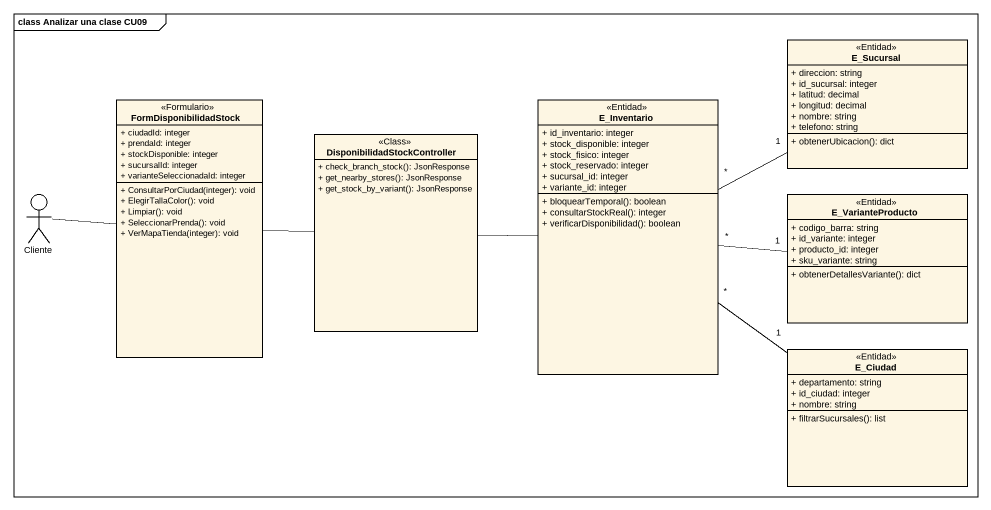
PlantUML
@startuml
mainframe class Analizar una clase CU09
allowmixing
hide circle
hide empty members
skinparam classAttributeIconSize 0
class E_Sucursal <<Entidad>> {
  + direccion: string
  + id_sucursal: integer
  + latitud: decimal
  + longitud: decimal
  + nombre: string
  + telefono: string
  + obtenerUbicacion(): dict
}
class FormDisponibilidadStock <<Formulario>> {
  + ciudadId: integer
  + prendaId: integer
  + stockDisponible: integer
  + sucursalId: integer
  + varianteSeleccionadaId: integer
  + ConsultarPorCiudad(integer): void
  + ElegirTallaColor(): void
  + Limpiar(): void
  + SeleccionarPrenda(): void
  + VerMapaTienda(integer): void
}
class E_Inventario <<Entidad>> {
  + id_inventario: integer
  + stock_disponible: integer
  + stock_fisico: integer
  + stock_reservado: integer
  + sucursal_id: integer
  + variante_id: integer
  + bloquearTemporal(): boolean
  + consultarStockReal(): integer
  + verificarDisponibilidad(): boolean
}
class "DisponibilidadStockController" as DisponibilidadStockControlle <<Class>> {
  + check_branch_stock(): JsonResponse
  + get_nearby_stores(): JsonResponse
  + get_stock_by_variant(): JsonResponse
}
actor Cliente
class E_VarianteProducto <<Entidad>> {
  + codigo_barra: string
  + id_variante: integer
  + producto_id: integer
  + sku_variante: string
  + obtenerDetallesVariante(): dict
}
class E_Ciudad <<Entidad>> {
  + departamento: string
  + id_ciudad: integer
  + nombre: string
  + filtrarSucursales(): list
}
FormDisponibilidadStock -right- DisponibilidadStockControlle
E_Inventario "*" -right- "1" E_Sucursal
E_Inventario "*" -right- "1" E_VarianteProducto
E_Inventario "*" -- "1" E_Ciudad
DisponibilidadStockControlle -right- E_Inventario
Cliente -right- FormDisponibilidadStock
@enduml
